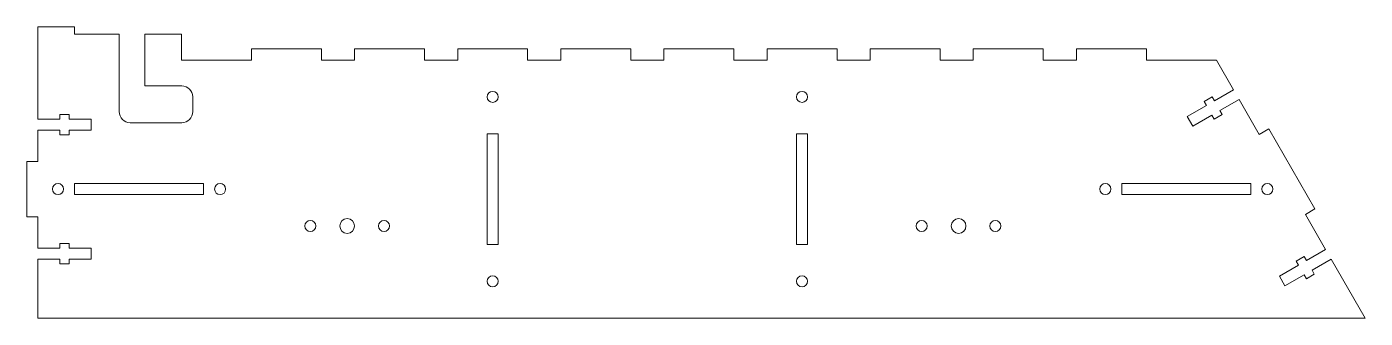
# Model space of a CAD drawing. Header units: millimetres. Extents: x -3 to 360, y 0 to 79.
import ezdxf

# ---------------------------------------------------------------- set-up
doc = ezdxf.new("R2010")
doc.units = ezdxf.units.MM

msp = doc.modelspace()

# ---------------------------------------------------------------- linework, layer by layer
at = {"color": 7, "linetype": 'Continuous', "lineweight": 15}
for p, q in [((0, 79), (0, 54)), ((0, 79), (10, 79)), ((10, 77), (10, 79)), ((10, 77), (22.08, 77)), ((22.08, 77), (22.08, 56)), ((29.08, 63), (29.08, 77)), ((29.08, 77), (39, 77)), ((39, 77), (39, 70)), ((58, 73), (58, 70)), ((58, 73), (77, 73)), ((77, 73), (77, 70)), ((86, 73), (86, 70)), ((86, 73), (105, 73)), ((105, 73), (105, 70)), ((114, 73), (114, 70)), ((114, 73), (133, 73)), ((133, 73), (133, 70)), ((142, 73), (142, 70)), ((142, 73), (161, 73)), ((161, 73), (161, 70)), ((170, 73), (170, 70)), ((170, 73), (189, 73)), ((189, 73), (189, 70)), ((198, 73), (198, 70)), ((198, 73), (217, 73)), ((217, 73), (217, 70)), ((226, 73), (226, 70)), ((226, 73), (245, 73)), ((245, 73), (245, 70)), ((254, 73), (254, 70)), ((254, 73), (273, 73)), ((273, 73), (273, 70)), ((282, 73), (282, 70)), ((282, 73), (301, 73)), ((301, 73), (301, 70)), ((58, 70), (39, 70)), ((86, 70), (77, 70)), ((114, 70), (105, 70)), ((142, 70), (133, 70)), ((170, 70), (161, 70)), ((198, 70), (189, 70)), ((226, 70), (217, 70)), ((254, 70), (245, 70)), ((282, 70), (273, 70)), ((320, 70), (301, 70)), ((324.66, 61.92), (320, 70)), ((39.08, 63), (29.08, 63)), ((324.66, 61.92), (319.47, 58.92)), ((42.08, 56), (42.08, 60)), ((318.84, 60), (316.68, 58.75)), ((316.68, 58.75), (317.3, 57.67)), ((319.47, 58.92), (318.84, 60)), ((320.97, 56.32), (326.16, 59.32)), ((331.66, 49.8), (326.16, 59.32)), ((8.5, 55.25), (6, 55.25)), ((6, 55.25), (6, 54)), ((8.5, 54), (8.5, 55.25)), ((317.3, 57.67), (312.11, 54.67)), ((312.11, 54.67), (313.61, 52.07)), ((313.61, 52.07), (318.8, 55.07)), ((318.8, 55.07), (319.43, 53.99)), ((319.43, 53.99), (321.59, 55.24)), ((321.59, 55.24), (320.97, 56.32)), ((6, 54), (0, 54)), ((0, 51), (0, 42.5)), ((0, 51), (6, 51)), ((6, 51), (6, 49.75)), ((14.5, 54), (8.5, 54)), ((8.5, 49.75), (8.5, 51)), ((8.5, 51), (14.5, 51)), ((14.5, 51), (14.5, 54)), ((25.08, 53), (39.08, 53)), ((334.26, 51.3), (331.66, 49.8)), ((334.26, 51.3), (346.76, 29.65)), ((6, 49.75), (8.5, 49.75)), ((125, 50), (122, 50)), ((122, 50), (122, 20)), ((125, 20), (125, 50)), ((209, 50), (206, 50)), ((206, 50), (206, 20)), ((209, 20), (209, 50)), ((-3, 27.5), (-3, 42.5)), ((-3, 42.5), (0, 42.5)), ((45, 36.5), (10, 36.5)), ((10, 36.5), (10, 33.5)), ((45, 33.5), (45, 36.5)), ((329.34, 36.5), (294.34, 36.5)), ((294.34, 36.5), (294.34, 33.5)), ((329.34, 33.5), (329.34, 36.5)), ((10, 33.5), (45, 33.5)), ((294.34, 33.5), (329.34, 33.5)), ((346.76, 29.65), (344.16, 28.15)), ((-3, 27.5), (0, 27.5)), ((0, 27.5), (0, 19)), ((349.66, 18.62), (344.16, 28.15)), ((6, 19), (0, 19)), ((8.5, 20.25), (6, 20.25)), ((6, 20.25), (6, 19)), ((8.5, 19), (8.5, 20.25)), ((14.5, 19), (8.5, 19)), ((14.5, 16), (14.5, 19)), ((122, 20), (125, 20)), ((206, 20), (209, 20)), ((349.66, 18.62), (344.47, 15.62)), ((0, 16), (0, 0)), ((0, 16), (6, 16)), ((6, 16), (6, 14.75)), ((6, 14.75), (8.5, 14.75)), ((8.5, 14.75), (8.5, 16)), ((8.5, 16), (14.5, 16)), ((343.84, 16.7), (341.68, 15.45)), ((341.68, 15.45), (342.3, 14.37)), ((344.47, 15.62), (343.84, 16.7)), ((345.97, 13.02), (351.16, 16.02)), ((360.41, 0), (351.16, 16.02)), ((342.3, 14.37), (337.11, 11.37)), ((337.11, 11.37), (338.61, 8.77)), ((338.61, 8.77), (343.8, 11.77)), ((343.8, 11.77), (344.43, 10.69)), ((344.43, 10.69), (346.59, 11.94)), ((346.59, 11.94), (345.97, 13.02)), ((0, 0), (360.41, 0))]:
    msp.add_line(p, q, dxfattribs=at)
for centre, radius in [((123.5, 60), 1.5), ((207.5, 60), 1.5), ((5.5, 35), 1.5), ((49.5, 35), 1.5), ((289.84, 35), 1.5), ((333.84, 35), 1.5), ((74, 25), 1.5), ((84, 25), 2), ((94, 25), 1.5), ((240, 25), 1.5), ((250, 25), 2), ((260, 25), 1.5), ((123.5, 10), 1.5), ((207.5, 10), 1.5)]:
    msp.add_circle(centre, radius, dxfattribs=at)
for centre, start, end in [((39.08, 60), 0, 90), ((25.08, 56), 180, 270), ((39.08, 56), 270, 0)]:
    msp.add_arc(centre, 3, start, end, dxfattribs=at)

doc.saveas('drawing.dxf')
